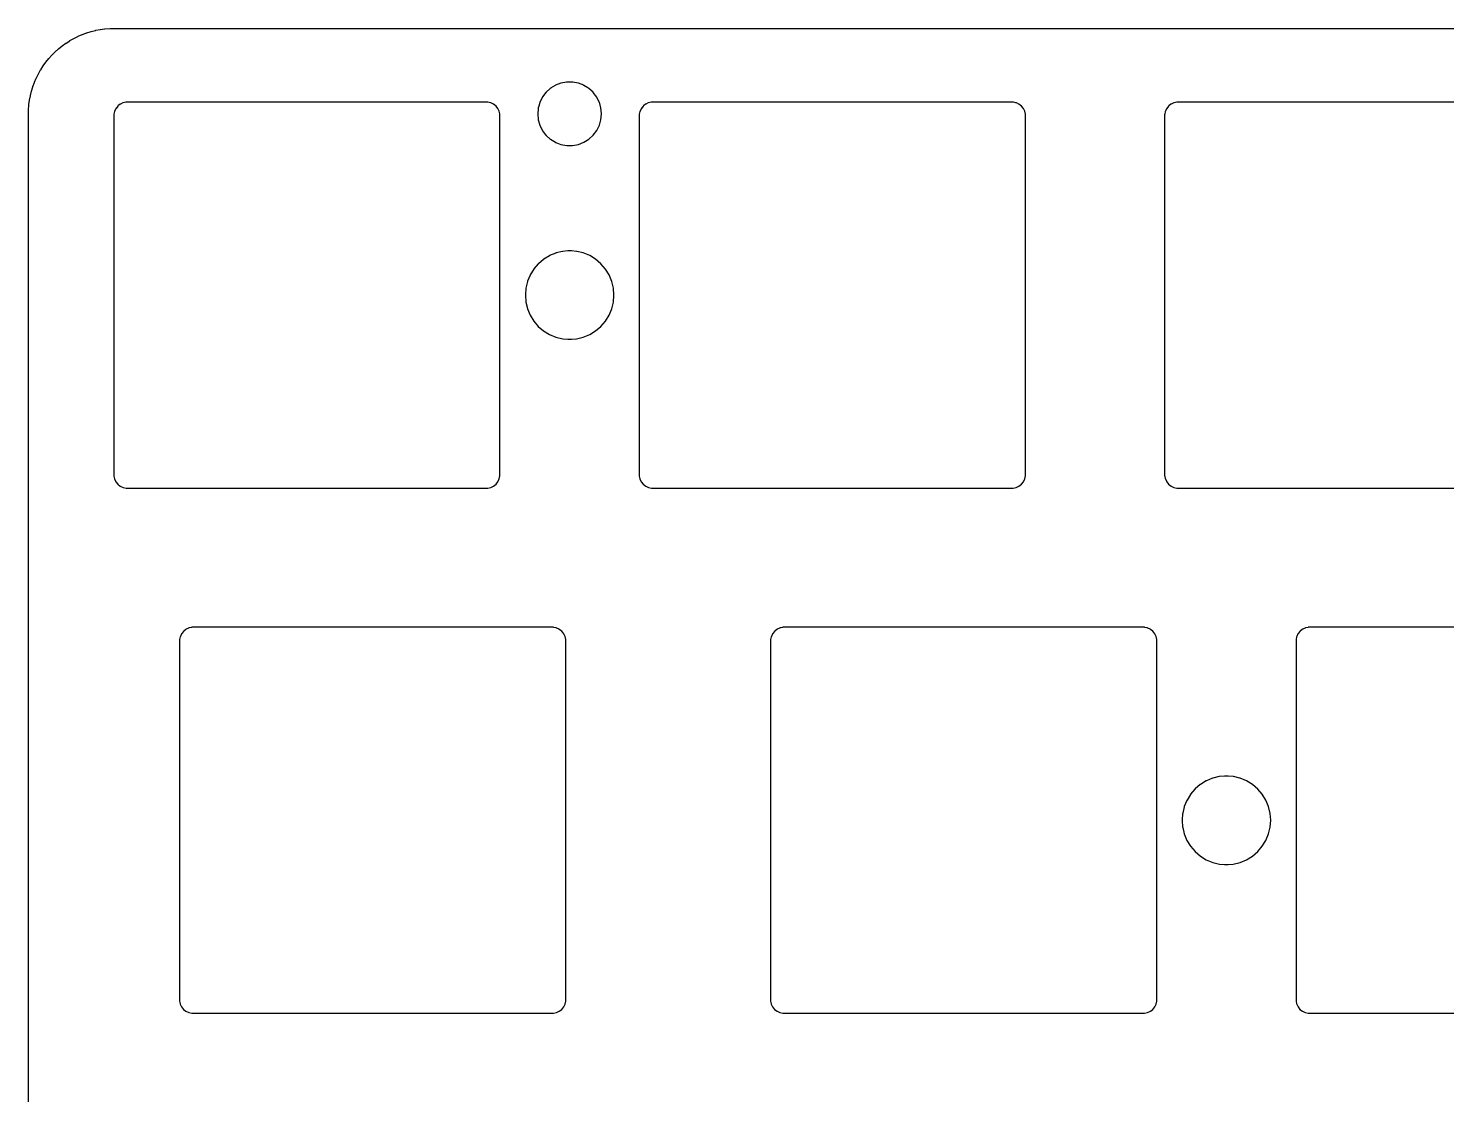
# Model space of a CAD drawing. Extents: x 1.73 to 10.02, y -4.91 to -1.87.
# Drawn here: x 1.727 to 3.752, y -3.392 to -1.869 of the extents above; entities that cross this region are included whole.
import ezdxf

# ---------------------------------------------------------------- set-up
doc = ezdxf.new("R2010")
doc.units = 0
doc.header["$MEASUREMENT"] = 0
doc.layers.add('BLACK', color=7, linetype='CONTINUOUS')

msp = doc.modelspace()

# ---------------------------------------------------------------- linework, layer by layer
at = {"layer": 'BLACK', "linetype": 'CONTINUOUS'}
for p, q in [((1.79246, -1.88339), (1.79812, -1.88051)), ((1.79812, -1.88051), (1.79847, -1.88034)), ((1.79847, -1.88034), (1.80438, -1.8779)), ((1.80438, -1.8779), (1.80449, -1.87786)), ((1.80449, -1.87786), (1.81038, -1.87559)), ((1.81038, -1.87559), (1.81078, -1.87546)), ((1.81078, -1.87546), (1.81699, -1.87367)), ((1.81699, -1.87367), (1.81707, -1.87365)), ((1.81707, -1.87365), (1.8231, -1.87203)), ((1.8231, -1.87203), (1.82355, -1.87193)), ((1.82355, -1.87193), (1.83009, -1.87082)), ((1.83009, -1.87082), (1.83014, -1.87081)), ((1.83014, -1.87081), (1.83613, -1.86987)), ((1.83613, -1.86987), (1.83663, -1.86981)), ((1.83663, -1.86981), (1.84414, -1.86939)), ((1.84414, -1.86939), (1.84902, -1.86913)), ((1.84902, -1.86913), (1.84928, -1.86912)), ((1.84928, -1.86912), (1.84954, -1.86911)), ((1.84954, -1.86911), (9.90046, -1.86911)), ((1.76098, -1.90723), (1.7655, -1.90272)), ((1.7655, -1.90272), (1.7657, -1.90253)), ((1.7657, -1.90253), (1.77041, -1.89832)), ((1.77041, -1.89832), (1.77059, -1.89816)), ((1.77059, -1.89816), (1.77555, -1.89415)), ((1.77555, -1.89415), (1.7758, -1.89396)), ((1.7758, -1.89396), (1.78096, -1.8903)), ((1.78096, -1.8903), (1.78112, -1.89019)), ((1.78112, -1.89019), (1.78647, -1.88672)), ((1.78647, -1.88672), (1.78677, -1.88654)), ((1.78677, -1.88654), (1.79232, -1.88347)), ((1.79232, -1.88347), (1.79246, -1.88339)), ((1.74498, -1.9282), (1.74845, -1.92285)), ((1.74845, -1.92285), (1.74856, -1.92269)), ((1.74856, -1.92269), (1.75223, -1.91753)), ((1.75223, -1.91753), (1.75242, -1.91728)), ((1.75242, -1.91728), (1.75643, -1.91232)), ((1.75643, -1.91232), (1.75658, -1.91214)), ((1.75658, -1.91214), (1.7608, -1.90743)), ((1.7608, -1.90743), (1.76098, -1.90723)), ((1.73617, -1.9461), (1.73861, -1.94021)), ((1.73861, -1.94021), (1.73877, -1.93985)), ((1.73877, -1.93985), (1.74166, -1.9342)), ((1.74166, -1.9342), (1.74173, -1.93405)), ((1.74173, -1.93405), (1.7448, -1.9285)), ((1.7448, -1.9285), (1.74498, -1.9282)), ((1.7303, -1.96483), (1.73192, -1.9588)), ((1.73192, -1.9588), (1.73194, -1.95872)), ((1.73194, -1.95872), (1.73373, -1.95252)), ((1.73373, -1.95252), (1.73386, -1.95211)), ((1.73386, -1.95211), (1.73612, -1.94622)), ((1.73612, -1.94622), (1.73617, -1.9461)), ((2.46624, -1.96068), (2.46146, -1.96701)), ((2.46638, -1.9605), (2.46624, -1.96068)), ((2.46624, -1.96068), (2.46624, -1.96068)), ((2.46655, -1.96034), (2.46638, -1.9605)), ((2.47242, -1.95499), (2.46655, -1.96034)), ((2.46655, -1.96034), (2.46655, -1.96034)), ((2.47259, -1.95484), (2.47242, -1.95499)), ((2.47242, -1.95499), (2.47242, -1.95499)), ((2.47278, -1.95472), (2.47259, -1.95484)), ((2.47953, -1.95054), (2.47278, -1.95472)), ((2.47278, -1.95472), (2.47278, -1.95472)), ((2.47972, -1.95042), (2.47953, -1.95054)), ((2.47953, -1.95054), (2.47953, -1.95054)), ((2.47994, -1.95034), (2.47972, -1.95042)), ((2.48734, -1.94747), (2.47994, -1.95034)), ((2.47994, -1.95034), (2.47994, -1.95034)), ((2.48755, -1.94739), (2.48734, -1.94747)), ((2.48734, -1.94747), (2.48734, -1.94747)), ((2.48778, -1.94735), (2.48755, -1.94739)), ((2.49558, -1.94589), (2.48778, -1.94735)), ((2.48778, -1.94735), (2.48778, -1.94735)), ((2.4958, -1.94585), (2.49558, -1.94589)), ((2.49558, -1.94589), (2.49558, -1.94589)), ((2.5042, -1.94585), (2.4958, -1.94585)), ((2.50442, -1.94589), (2.5042, -1.94585)), ((2.51222, -1.94735), (2.50442, -1.94589)), ((2.50442, -1.94589), (2.50442, -1.94589)), ((2.51245, -1.94739), (2.51222, -1.94735)), ((2.51222, -1.94735), (2.51222, -1.94735)), ((2.51266, -1.94747), (2.51245, -1.94739)), ((2.52006, -1.95034), (2.51266, -1.94747)), ((2.51266, -1.94747), (2.51266, -1.94747)), ((2.52028, -1.95042), (2.52006, -1.95034)), ((2.52006, -1.95034), (2.52006, -1.95034)), ((2.52047, -1.95054), (2.52028, -1.95042)), ((2.52588, -1.95389), (2.52047, -1.95054)), ((2.52047, -1.95054), (2.52047, -1.95054)), ((2.52741, -1.95484), (2.52588, -1.95389)), ((2.52758, -1.95499), (2.52741, -1.95484)), ((2.53345, -1.96034), (2.52758, -1.95499)), ((2.52758, -1.95499), (2.52758, -1.95499)), ((2.53362, -1.9605), (2.53345, -1.96034)), ((2.53345, -1.96034), (2.53345, -1.96034)), ((2.53868, -1.96719), (2.53362, -1.9605)), ((1.72766, -1.98589), (1.72808, -1.97836)), ((1.72808, -1.97836), (1.72813, -1.97786)), ((1.72813, -1.97786), (1.72908, -1.97187)), ((1.72908, -1.97187), (1.72909, -1.97183)), ((1.72909, -1.97183), (1.7302, -1.96528)), ((1.7302, -1.96528), (1.7303, -1.96483)), ((1.85218, -1.9838), (1.8505, -1.98729)), ((1.8523, -1.98354), (1.85218, -1.9838)), ((1.85218, -1.9838), (1.85218, -1.9838)), ((1.85248, -1.98333), (1.8523, -1.98354)), ((1.8549, -1.98029), (1.85248, -1.98333)), ((1.85248, -1.98333), (1.85248, -1.98333)), ((1.85507, -1.98007), (1.8549, -1.98029)), ((1.8549, -1.98029), (1.8549, -1.98029)), ((1.85529, -1.9799), (1.85507, -1.98007)), ((1.85833, -1.97748), (1.85529, -1.9799)), ((1.85529, -1.9799), (1.85529, -1.9799)), ((1.85854, -1.9773), (1.85833, -1.97748)), ((1.85833, -1.97748), (1.85833, -1.97748)), ((1.8588, -1.97718), (1.85854, -1.9773)), ((1.86229, -1.9755), (1.8588, -1.97718)), ((1.8588, -1.97718), (1.8588, -1.97718)), ((1.86255, -1.97538), (1.86229, -1.9755)), ((1.86229, -1.9755), (1.86229, -1.9755)), ((1.86282, -1.97532), (1.86255, -1.97538)), ((1.8666, -1.97445), (1.86282, -1.97532)), ((1.86282, -1.97532), (1.86282, -1.97532)), ((1.86687, -1.97439), (1.8666, -1.97445)), ((1.8666, -1.97445), (1.8666, -1.97445)), ((1.86909, -1.97439), (1.86687, -1.97439)), ((1.86911, -1.97439), (1.86909, -1.97439)), ((2.38091, -1.97439), (1.86911, -1.97439)), ((2.38285, -1.97439), (2.38091, -1.97439)), ((2.38313, -1.97439), (2.38285, -1.97439)), ((2.38285, -1.97439), (2.38285, -1.97439)), ((2.3834, -1.97445), (2.38313, -1.97439)), ((2.38718, -1.97532), (2.3834, -1.97445)), ((2.3834, -1.97445), (2.3834, -1.97445)), ((2.38745, -1.97538), (2.38718, -1.97532)), ((2.38718, -1.97532), (2.38718, -1.97532)), ((2.38771, -1.9755), (2.38745, -1.97538)), ((2.3912, -1.97718), (2.38771, -1.9755)), ((2.38771, -1.9755), (2.38771, -1.9755)), ((2.39145, -1.97731), (2.3912, -1.97718)), ((2.3912, -1.97718), (2.3912, -1.97718)), ((2.39493, -1.98007), (2.39145, -1.97731)), ((2.39769, -1.98355), (2.39493, -1.98007)), ((2.39962, -1.98755), (2.39769, -1.98355)), ((2.45519, -1.9838), (2.45451, -1.99114)), ((2.45526, -1.98301), (2.45519, -1.9838)), ((2.45529, -1.98278), (2.45526, -1.98301)), ((2.45526, -1.98301), (2.45526, -1.98301)), ((2.45599, -1.98029), (2.45529, -1.98278)), ((2.45752, -1.97493), (2.45599, -1.98029)), ((2.45758, -1.97471), (2.45752, -1.97493)), ((2.45752, -1.97493), (2.45752, -1.97493)), ((2.45768, -1.9745), (2.45758, -1.97471)), ((2.46122, -1.9674), (2.45768, -1.9745)), ((2.45768, -1.9745), (2.45768, -1.9745)), ((2.46132, -1.96719), (2.46122, -1.9674)), ((2.46122, -1.9674), (2.46122, -1.9674)), ((2.46146, -1.96701), (2.46132, -1.96719)), ((2.46146, -1.96701), (2.46146, -1.96701)), ((2.53878, -1.9674), (2.53868, -1.96719)), ((2.54229, -1.97445), (2.53878, -1.9674)), ((2.54242, -1.97471), (2.54229, -1.97445)), ((2.54471, -1.98278), (2.54242, -1.97471)), ((2.54549, -1.99114), (2.54471, -1.98278)), ((2.60218, -1.9838), (2.6005, -1.98729)), ((2.6023, -1.98354), (2.60218, -1.9838)), ((2.60218, -1.9838), (2.60218, -1.9838)), ((2.60248, -1.98333), (2.6023, -1.98354)), ((2.6049, -1.98029), (2.60248, -1.98333)), ((2.60248, -1.98333), (2.60248, -1.98333)), ((2.60507, -1.98007), (2.6049, -1.98029)), ((2.6049, -1.98029), (2.6049, -1.98029)), ((2.60529, -1.9799), (2.60507, -1.98007)), ((2.60833, -1.97748), (2.60529, -1.9799)), ((2.60529, -1.9799), (2.60529, -1.9799)), ((2.60854, -1.9773), (2.60833, -1.97748)), ((2.60833, -1.97748), (2.60833, -1.97748)), ((2.6088, -1.97718), (2.60854, -1.9773)), ((2.61229, -1.9755), (2.6088, -1.97718)), ((2.6088, -1.97718), (2.6088, -1.97718)), ((2.61255, -1.97538), (2.61229, -1.9755)), ((2.61229, -1.9755), (2.61229, -1.9755)), ((2.61282, -1.97532), (2.61255, -1.97538)), ((2.6166, -1.97445), (2.61282, -1.97532)), ((2.61282, -1.97532), (2.61282, -1.97532)), ((2.61687, -1.97439), (2.6166, -1.97445)), ((2.6166, -1.97445), (2.6166, -1.97445)), ((2.61909, -1.97439), (2.61687, -1.97439)), ((2.61911, -1.97439), (2.61909, -1.97439)), ((3.13091, -1.97439), (2.61911, -1.97439)), ((3.13285, -1.97439), (3.13091, -1.97439)), ((3.13313, -1.97439), (3.13285, -1.97439)), ((3.13285, -1.97439), (3.13285, -1.97439)), ((3.1334, -1.97445), (3.13313, -1.97439)), ((3.13718, -1.97532), (3.1334, -1.97445)), ((3.1334, -1.97445), (3.1334, -1.97445)), ((3.13745, -1.97538), (3.13718, -1.97532)), ((3.13718, -1.97532), (3.13718, -1.97532)), ((3.13771, -1.9755), (3.13745, -1.97538)), ((3.1412, -1.97718), (3.13771, -1.9755)), ((3.13771, -1.9755), (3.13771, -1.9755)), ((3.14145, -1.97731), (3.1412, -1.97718)), ((3.1412, -1.97718), (3.1412, -1.97718)), ((3.14493, -1.98007), (3.14145, -1.97731)), ((3.14769, -1.98355), (3.14493, -1.98007)), ((3.14962, -1.98755), (3.14769, -1.98355)), ((3.35218, -1.9838), (3.3505, -1.98729)), ((3.3523, -1.98354), (3.35218, -1.9838)), ((3.35218, -1.9838), (3.35218, -1.9838)), ((3.35248, -1.98333), (3.3523, -1.98354)), ((3.3549, -1.98029), (3.35248, -1.98333)), ((3.35248, -1.98333), (3.35248, -1.98333)), ((3.35507, -1.98007), (3.3549, -1.98029)), ((3.3549, -1.98029), (3.3549, -1.98029)), ((3.35529, -1.9799), (3.35507, -1.98007)), ((3.35833, -1.97748), (3.35529, -1.9799)), ((3.35529, -1.9799), (3.35529, -1.9799)), ((3.35854, -1.9773), (3.35833, -1.97748)), ((3.35833, -1.97748), (3.35833, -1.97748)), ((3.3588, -1.97718), (3.35854, -1.9773)), ((3.36229, -1.9755), (3.3588, -1.97718)), ((3.3588, -1.97718), (3.3588, -1.97718)), ((3.36255, -1.97538), (3.36229, -1.9755)), ((3.36229, -1.9755), (3.36229, -1.9755)), ((3.36282, -1.97532), (3.36255, -1.97538)), ((3.3666, -1.97445), (3.36282, -1.97532)), ((3.36282, -1.97532), (3.36282, -1.97532)), ((3.36687, -1.97439), (3.3666, -1.97445)), ((3.3666, -1.97445), (3.3666, -1.97445)), ((3.36909, -1.97439), (3.36687, -1.97439)), ((3.36911, -1.97439), (3.36909, -1.97439)), ((3.88091, -1.97439), (3.36911, -1.97439)), ((1.72738, -1.99127), (1.72739, -1.99101)), ((1.72738, -2.50591), (1.72738, -1.99127)), ((1.72739, -1.99101), (1.72756, -1.98782)), ((1.72756, -1.98782), (1.72766, -1.98589)), ((1.84945, -1.9916), (1.84939, -1.99187)), ((1.84939, -1.99187), (1.84939, -1.99215)), ((1.84939, -1.99215), (1.84939, -2.50591)), ((1.85032, -1.98782), (1.84945, -1.9916)), ((1.84945, -1.9916), (1.84945, -1.9916)), ((1.85038, -1.98755), (1.85032, -1.98782)), ((1.85032, -1.98782), (1.85032, -1.98782)), ((1.8505, -1.98729), (1.85038, -1.98755)), ((1.8505, -1.98729), (1.8505, -1.98729)), ((2.40044, -1.99114), (2.39962, -1.98755)), ((2.40061, -1.99187), (2.40044, -1.99114)), ((2.40061, -1.99409), (2.40061, -1.99187)), ((2.40061, -2.25), (2.40061, -1.99409)), ((2.40061, -1.99409), (2.40073, -1.99409)), ((2.40073, -1.99409), (2.40061, -1.99409)), ((2.40073, -1.99409), (2.40073, -1.99409)), ((2.45451, -1.99114), (2.45529, -1.9995)), ((2.45529, -1.9995), (2.45758, -2.00757)), ((2.54242, -2.00757), (2.54471, -1.9995)), ((2.54471, -1.9995), (2.54549, -1.99114)), ((2.59945, -1.9916), (2.59939, -1.99187)), ((2.59939, -1.99187), (2.59939, -1.99215)), ((2.59939, -1.99215), (2.59939, -2.50591)), ((2.60032, -1.98782), (2.59945, -1.9916)), ((2.59945, -1.9916), (2.59945, -1.9916)), ((2.60038, -1.98755), (2.60032, -1.98782)), ((2.60032, -1.98782), (2.60032, -1.98782)), ((2.6005, -1.98729), (2.60038, -1.98755)), ((2.6005, -1.98729), (2.6005, -1.98729)), ((3.15061, -1.99187), (3.14962, -1.98755)), ((3.15061, -1.99409), (3.15061, -1.99187)), ((3.15061, -2.50589), (3.15061, -1.99409)), ((3.15061, -1.99409), (3.15073, -1.99409)), ((3.15073, -1.99409), (3.15061, -1.99409)), ((3.15073, -1.99409), (3.15073, -1.99409)), ((3.34945, -1.9916), (3.34939, -1.99187)), ((3.34939, -1.99187), (3.34939, -1.99215)), ((3.34939, -1.99215), (3.34939, -2.50591)), ((3.35032, -1.98782), (3.34945, -1.9916)), ((3.34945, -1.9916), (3.34945, -1.9916)), ((3.35038, -1.98755), (3.35032, -1.98782)), ((3.35032, -1.98782), (3.35032, -1.98782)), ((3.3505, -1.98729), (3.35038, -1.98755)), ((3.3505, -1.98729), (3.3505, -1.98729)), ((2.45758, -2.00757), (2.45768, -2.00778)), ((2.45768, -2.00778), (2.45768, -2.00778)), ((2.45768, -2.00778), (2.46122, -2.01488)), ((2.46122, -2.01488), (2.46132, -2.01509)), ((2.46132, -2.01509), (2.46146, -2.01527)), ((2.46146, -2.01527), (2.46146, -2.01527)), ((2.46146, -2.01527), (2.46578, -2.02099)), ((2.46578, -2.02099), (2.46638, -2.02179)), ((2.46638, -2.02179), (2.46655, -2.02194)), ((2.46655, -2.02194), (2.46655, -2.02194)), ((2.46655, -2.02194), (2.47242, -2.02729)), ((2.52741, -2.02744), (2.53362, -2.02179)), ((2.53362, -2.02179), (2.53868, -2.01509)), ((2.53868, -2.01509), (2.54242, -2.00757)), ((2.47242, -2.02729), (2.47242, -2.02729)), ((2.47242, -2.02729), (2.47259, -2.02744)), ((2.47259, -2.02744), (2.47972, -2.03186)), ((2.47972, -2.03186), (2.47994, -2.03194)), ((2.47994, -2.03194), (2.47994, -2.03194)), ((2.47994, -2.03194), (2.48276, -2.03304)), ((2.48276, -2.03304), (2.48755, -2.03489)), ((2.48755, -2.03489), (2.4958, -2.03644)), ((2.4958, -2.03644), (2.50397, -2.03644)), ((2.50397, -2.03644), (2.5042, -2.03644)), ((2.5042, -2.03644), (2.51245, -2.03489)), ((2.51245, -2.03489), (2.52028, -2.03186)), ((2.52028, -2.03186), (2.52741, -2.02744)), ((2.45518, -2.20545), (2.44899, -2.2127)), ((2.45531, -2.20531), (2.45518, -2.20545)), ((2.45518, -2.20545), (2.45518, -2.20545)), ((2.45545, -2.20518), (2.45531, -2.20531)), ((2.4627, -2.19899), (2.45545, -2.20518)), ((2.45545, -2.20518), (2.45545, -2.20518)), ((2.46285, -2.19886), (2.4627, -2.19899)), ((2.4627, -2.19899), (2.4627, -2.19899)), ((2.46301, -2.19876), (2.46285, -2.19886)), ((2.47114, -2.19378), (2.46301, -2.19876)), ((2.46301, -2.19876), (2.46301, -2.19876)), ((2.4713, -2.19368), (2.47114, -2.19378)), ((2.47114, -2.19378), (2.47114, -2.19378)), ((2.47148, -2.19361), (2.4713, -2.19368)), ((2.48029, -2.18996), (2.47148, -2.19361)), ((2.47148, -2.19361), (2.47148, -2.19361)), ((2.48047, -2.18989), (2.48029, -2.18996)), ((2.48029, -2.18996), (2.48029, -2.18996)), ((2.48066, -2.18984), (2.48047, -2.18989)), ((2.48992, -2.18762), (2.48066, -2.18984)), ((2.48066, -2.18984), (2.48066, -2.18984)), ((2.49011, -2.18757), (2.48992, -2.18762)), ((2.48992, -2.18762), (2.48992, -2.18762)), ((2.49031, -2.18756), (2.49011, -2.18757)), ((2.49743, -2.187), (2.49031, -2.18756)), ((2.49031, -2.18756), (2.49031, -2.18756)), ((2.49752, -2.18699), (2.49743, -2.187)), ((2.49743, -2.187), (2.49743, -2.187)), ((2.50248, -2.18699), (2.49752, -2.18699)), ((2.50257, -2.187), (2.50248, -2.18699)), ((2.50969, -2.18756), (2.50257, -2.187)), ((2.50257, -2.187), (2.50257, -2.187)), ((2.50989, -2.18757), (2.50969, -2.18756)), ((2.50969, -2.18756), (2.50969, -2.18756)), ((2.51008, -2.18762), (2.50989, -2.18757)), ((2.51934, -2.18984), (2.51008, -2.18762)), ((2.51008, -2.18762), (2.51008, -2.18762)), ((2.51953, -2.18989), (2.51934, -2.18984)), ((2.51934, -2.18984), (2.51934, -2.18984)), ((2.5287, -2.19368), (2.51953, -2.18989)), ((2.53715, -2.19886), (2.5287, -2.19368)), ((2.54469, -2.20531), (2.53715, -2.19886)), ((2.55114, -2.21285), (2.54469, -2.20531)), ((2.44361, -2.22148), (2.43996, -2.23029)), ((2.44368, -2.2213), (2.44361, -2.22148)), ((2.44361, -2.22148), (2.44361, -2.22148)), ((2.44378, -2.22114), (2.44368, -2.2213)), ((2.44876, -2.21301), (2.44378, -2.22114)), ((2.44378, -2.22114), (2.44378, -2.22114)), ((2.44886, -2.21285), (2.44876, -2.21301)), ((2.44876, -2.21301), (2.44876, -2.21301)), ((2.44899, -2.2127), (2.44886, -2.21285)), ((2.44899, -2.2127), (2.44899, -2.2127)), ((2.55632, -2.2213), (2.55114, -2.21285)), ((2.56011, -2.23047), (2.55632, -2.2213)), ((2.43756, -2.24031), (2.43681, -2.24981)), ((2.43757, -2.24011), (2.43756, -2.24031)), ((2.43756, -2.24031), (2.43756, -2.24031)), ((2.43762, -2.23992), (2.43757, -2.24011)), ((2.43984, -2.23066), (2.43762, -2.23992)), ((2.43989, -2.23047), (2.43984, -2.23066)), ((2.43984, -2.23066), (2.43984, -2.23066)), ((2.43996, -2.23029), (2.43989, -2.23047)), ((2.43996, -2.23029), (2.43996, -2.23029)), ((2.56243, -2.24011), (2.56011, -2.23047)), ((2.56321, -2.25), (2.56243, -2.24011)), ((2.40061, -2.50589), (2.40061, -2.25)), ((2.43681, -2.24981), (2.43679, -2.25)), ((2.43679, -2.25), (2.43681, -2.25019)), ((2.43681, -2.25019), (2.43756, -2.25969)), ((2.43756, -2.25969), (2.43756, -2.25969)), ((2.43756, -2.25969), (2.43757, -2.25989)), ((2.43757, -2.25989), (2.43762, -2.26008)), ((2.43762, -2.26008), (2.43762, -2.26008)), ((2.43762, -2.26008), (2.43984, -2.26934)), ((2.56011, -2.26953), (2.56243, -2.25989)), ((2.56243, -2.25989), (2.56321, -2.25)), ((2.43984, -2.26934), (2.43984, -2.26934)), ((2.43984, -2.26934), (2.43989, -2.26953)), ((2.43989, -2.26953), (2.44368, -2.2787)), ((2.44368, -2.2787), (2.44886, -2.28715)), ((2.44886, -2.28715), (2.45531, -2.29469)), ((2.54469, -2.29469), (2.55114, -2.28715)), ((2.55114, -2.28715), (2.55632, -2.2787)), ((2.55632, -2.2787), (2.56011, -2.26953)), ((2.45531, -2.29469), (2.46285, -2.30114)), ((2.46285, -2.30114), (2.4713, -2.30632)), ((2.4713, -2.30632), (2.48047, -2.31011)), ((2.51953, -2.31011), (2.5287, -2.30632)), ((2.5287, -2.30632), (2.53715, -2.30114)), ((2.53715, -2.30114), (2.54469, -2.29469)), ((2.48047, -2.31011), (2.49011, -2.31243)), ((2.49011, -2.31243), (2.49752, -2.31301)), ((2.49752, -2.31301), (2.50238, -2.31301)), ((2.50238, -2.31301), (2.50248, -2.31301)), ((2.50248, -2.31301), (2.50989, -2.31243)), ((2.50989, -2.31243), (2.51953, -2.31011)), ((1.72738, -3.25591), (1.72738, -2.50591)), ((1.84939, -2.50591), (1.84939, -2.50785)), ((1.84939, -2.50785), (1.84939, -2.50785)), ((1.84939, -2.50785), (1.84939, -2.50813)), ((1.84939, -2.50813), (1.84945, -2.5084)), ((1.84945, -2.5084), (1.84945, -2.5084)), ((1.84945, -2.5084), (1.85032, -2.51218)), ((2.39962, -2.51245), (2.40061, -2.50813)), ((2.40061, -2.50591), (2.40061, -2.50589)), ((2.40061, -2.50813), (2.40061, -2.50591)), ((2.59939, -2.50591), (2.59939, -2.50785)), ((2.59939, -2.50785), (2.59939, -2.50785)), ((2.59939, -2.50785), (2.59939, -2.50813)), ((2.59939, -2.50813), (2.59945, -2.5084)), ((2.59945, -2.5084), (2.59945, -2.5084)), ((2.59945, -2.5084), (2.60032, -2.51218)), ((3.14962, -2.51245), (3.15061, -2.50813)), ((3.15061, -2.50591), (3.15061, -2.50589)), ((3.15061, -2.50813), (3.15061, -2.50591)), ((3.34939, -2.50591), (3.34939, -2.50785)), ((3.34939, -2.50785), (3.34939, -2.50785)), ((3.34939, -2.50785), (3.34939, -2.50813)), ((3.34939, -2.50813), (3.34945, -2.5084)), ((3.34945, -2.5084), (3.34945, -2.5084)), ((3.34945, -2.5084), (3.35032, -2.51218)), ((1.85032, -2.51218), (1.85032, -2.51218)), ((1.85032, -2.51218), (1.85038, -2.51245)), ((1.85038, -2.51245), (1.85231, -2.51645)), ((1.85231, -2.51645), (1.85507, -2.51993)), ((1.85507, -2.51993), (1.85855, -2.52269)), ((1.85855, -2.52269), (1.86255, -2.52462)), ((1.86255, -2.52462), (1.86687, -2.52561)), ((1.86687, -2.52561), (1.86909, -2.52561)), ((1.86909, -2.52561), (1.86909, -2.52573)), ((1.86909, -2.52573), (1.86909, -2.52561)), ((1.86909, -2.52561), (2.38285, -2.52561)), ((1.86909, -2.52573), (1.86909, -2.52573)), ((2.38285, -2.52561), (2.38313, -2.52561)), ((2.38313, -2.52561), (2.38745, -2.52462)), ((2.38745, -2.52462), (2.39146, -2.5227)), ((2.39146, -2.5227), (2.39493, -2.51993)), ((2.39493, -2.51993), (2.3977, -2.51646)), ((2.3977, -2.51646), (2.39962, -2.51245)), ((2.60032, -2.51218), (2.60032, -2.51218)), ((2.60032, -2.51218), (2.60038, -2.51245)), ((2.60038, -2.51245), (2.60231, -2.51645)), ((2.60231, -2.51645), (2.60507, -2.51993)), ((2.60507, -2.51993), (2.60855, -2.52269)), ((2.60855, -2.52269), (2.61255, -2.52462)), ((2.61255, -2.52462), (2.61687, -2.52561)), ((2.61687, -2.52561), (2.61909, -2.52561)), ((2.61909, -2.52561), (2.61909, -2.52573)), ((2.61909, -2.52573), (2.61909, -2.52561)), ((2.61909, -2.52561), (3.13285, -2.52561)), ((2.61909, -2.52573), (2.61909, -2.52573)), ((3.13285, -2.52561), (3.13313, -2.52561)), ((3.13313, -2.52561), (3.13745, -2.52462)), ((3.13745, -2.52462), (3.14146, -2.5227)), ((3.14146, -2.5227), (3.14493, -2.51993)), ((3.14493, -2.51993), (3.1477, -2.51646)), ((3.1477, -2.51646), (3.14962, -2.51245)), ((3.35032, -2.51218), (3.35032, -2.51218)), ((3.35032, -2.51218), (3.35038, -2.51245)), ((3.35038, -2.51245), (3.35231, -2.51645)), ((3.35231, -2.51645), (3.35507, -2.51993)), ((3.35507, -2.51993), (3.35855, -2.52269)), ((3.35855, -2.52269), (3.36255, -2.52462)), ((3.36255, -2.52462), (3.36687, -2.52561)), ((3.36687, -2.52561), (3.36909, -2.52561)), ((3.36909, -2.52561), (3.36909, -2.52573)), ((3.36909, -2.52573), (3.36909, -2.52561)), ((3.36909, -2.52561), (3.88285, -2.52561)), ((3.36909, -2.52573), (3.36909, -2.52573)), ((1.94872, -2.73029), (1.9463, -2.73333)), ((1.94889, -2.73007), (1.94872, -2.73029)), ((1.94872, -2.73029), (1.94872, -2.73029)), ((1.94911, -2.7299), (1.94889, -2.73007)), ((1.95215, -2.72748), (1.94911, -2.7299)), ((1.94911, -2.7299), (1.94911, -2.7299)), ((1.95236, -2.7273), (1.95215, -2.72748)), ((1.95215, -2.72748), (1.95215, -2.72748)), ((1.95261, -2.72718), (1.95236, -2.7273)), ((1.95611, -2.7255), (1.95261, -2.72718)), ((1.95261, -2.72718), (1.95261, -2.72718)), ((1.95636, -2.72538), (1.95611, -2.7255)), ((1.95611, -2.7255), (1.95611, -2.7255)), ((1.95664, -2.72532), (1.95636, -2.72538)), ((1.96042, -2.72445), (1.95664, -2.72532)), ((1.95664, -2.72532), (1.95664, -2.72532)), ((1.96069, -2.72439), (1.96042, -2.72445)), ((1.96042, -2.72445), (1.96042, -2.72445)), ((1.96291, -2.72439), (1.96069, -2.72439)), ((1.96293, -2.72439), (1.96291, -2.72439)), ((2.47473, -2.72439), (1.96293, -2.72439)), ((2.47667, -2.72439), (2.47473, -2.72439)), ((2.47694, -2.72439), (2.47667, -2.72439)), ((2.47667, -2.72439), (2.47667, -2.72439)), ((2.47722, -2.72445), (2.47694, -2.72439)), ((2.481, -2.72532), (2.47722, -2.72445)), ((2.47722, -2.72445), (2.47722, -2.72445)), ((2.48127, -2.72538), (2.481, -2.72532)), ((2.481, -2.72532), (2.481, -2.72532)), ((2.48152, -2.7255), (2.48127, -2.72538)), ((2.48502, -2.72718), (2.48152, -2.7255)), ((2.48152, -2.7255), (2.48152, -2.7255)), ((2.48527, -2.72731), (2.48502, -2.72718)), ((2.48502, -2.72718), (2.48502, -2.72718)), ((2.48874, -2.73007), (2.48527, -2.72731)), ((2.49151, -2.73355), (2.48874, -2.73007)), ((2.7924, -2.73029), (2.78998, -2.73333)), ((2.79257, -2.73007), (2.7924, -2.73029)), ((2.7924, -2.73029), (2.7924, -2.73029)), ((2.79279, -2.7299), (2.79257, -2.73007)), ((2.79583, -2.72748), (2.79279, -2.7299)), ((2.79279, -2.7299), (2.79279, -2.7299)), ((2.79604, -2.7273), (2.79583, -2.72748)), ((2.79583, -2.72748), (2.79583, -2.72748)), ((2.7963, -2.72718), (2.79604, -2.7273)), ((2.79979, -2.7255), (2.7963, -2.72718)), ((2.7963, -2.72718), (2.7963, -2.72718)), ((2.80005, -2.72538), (2.79979, -2.7255)), ((2.79979, -2.7255), (2.79979, -2.7255)), ((2.80032, -2.72532), (2.80005, -2.72538)), ((2.8041, -2.72445), (2.80032, -2.72532)), ((2.80032, -2.72532), (2.80032, -2.72532)), ((2.80437, -2.72439), (2.8041, -2.72445)), ((2.8041, -2.72445), (2.8041, -2.72445)), ((2.80659, -2.72439), (2.80437, -2.72439)), ((2.80661, -2.72439), (2.80659, -2.72439)), ((3.31841, -2.72439), (2.80661, -2.72439)), ((3.32035, -2.72439), (3.31841, -2.72439)), ((3.32063, -2.72439), (3.32035, -2.72439)), ((3.32035, -2.72439), (3.32035, -2.72439)), ((3.3209, -2.72445), (3.32063, -2.72439)), ((3.32468, -2.72532), (3.3209, -2.72445)), ((3.3209, -2.72445), (3.3209, -2.72445)), ((3.32495, -2.72538), (3.32468, -2.72532)), ((3.32468, -2.72532), (3.32468, -2.72532)), ((3.32521, -2.7255), (3.32495, -2.72538)), ((3.3287, -2.72718), (3.32521, -2.7255)), ((3.32521, -2.7255), (3.32521, -2.7255)), ((3.32895, -2.72731), (3.3287, -2.72718)), ((3.3287, -2.72718), (3.3287, -2.72718)), ((3.33243, -2.73007), (3.32895, -2.72731)), ((3.33519, -2.73355), (3.33243, -2.73007)), ((3.5424, -2.73029), (3.53998, -2.73333)), ((3.54257, -2.73007), (3.5424, -2.73029)), ((3.5424, -2.73029), (3.5424, -2.73029)), ((3.54279, -2.7299), (3.54257, -2.73007)), ((3.54583, -2.72748), (3.54279, -2.7299)), ((3.54279, -2.7299), (3.54279, -2.7299)), ((3.54604, -2.7273), (3.54583, -2.72748)), ((3.54583, -2.72748), (3.54583, -2.72748)), ((3.5463, -2.72718), (3.54604, -2.7273)), ((3.54979, -2.7255), (3.5463, -2.72718)), ((3.5463, -2.72718), (3.5463, -2.72718)), ((3.55005, -2.72538), (3.54979, -2.7255)), ((3.54979, -2.7255), (3.54979, -2.7255)), ((3.55032, -2.72532), (3.55005, -2.72538)), ((3.5541, -2.72445), (3.55032, -2.72532)), ((3.55032, -2.72532), (3.55032, -2.72532)), ((3.55437, -2.72439), (3.5541, -2.72445)), ((3.5541, -2.72445), (3.5541, -2.72445)), ((3.55659, -2.72439), (3.55437, -2.72439)), ((3.55661, -2.72439), (3.55659, -2.72439)), ((4.06841, -2.72439), (3.55661, -2.72439)), ((1.94327, -2.7416), (1.94321, -2.74187)), ((1.94321, -2.74187), (1.94321, -2.74215)), ((1.94321, -2.74215), (1.94321, -3.25591)), ((1.94413, -2.73782), (1.94327, -2.7416)), ((1.94327, -2.7416), (1.94327, -2.7416)), ((1.9442, -2.73755), (1.94413, -2.73782)), ((1.94413, -2.73782), (1.94413, -2.73782)), ((1.94432, -2.73729), (1.9442, -2.73755)), ((1.946, -2.7338), (1.94432, -2.73729)), ((1.94432, -2.73729), (1.94432, -2.73729)), ((1.94612, -2.73354), (1.946, -2.7338)), ((1.946, -2.7338), (1.946, -2.7338)), ((1.9463, -2.73333), (1.94612, -2.73354)), ((1.9463, -2.73333), (1.9463, -2.73333)), ((2.49344, -2.73755), (2.49151, -2.73355)), ((2.49443, -2.74187), (2.49344, -2.73755)), ((2.49443, -2.74409), (2.49443, -2.74187)), ((2.49443, -3.25589), (2.49443, -2.74409)), ((2.49443, -2.74409), (2.49455, -2.74409)), ((2.49455, -2.74409), (2.49443, -2.74409)), ((2.49455, -2.74409), (2.49455, -2.74409)), ((2.78695, -2.7416), (2.78689, -2.74187)), ((2.78689, -2.74187), (2.78689, -2.74215)), ((2.78689, -2.74215), (2.78689, -3.25591)), ((2.78782, -2.73782), (2.78695, -2.7416)), ((2.78695, -2.7416), (2.78695, -2.7416)), ((2.78788, -2.73755), (2.78782, -2.73782)), ((2.78782, -2.73782), (2.78782, -2.73782)), ((2.788, -2.73729), (2.78788, -2.73755)), ((2.78968, -2.7338), (2.788, -2.73729)), ((2.788, -2.73729), (2.788, -2.73729)), ((2.7898, -2.73354), (2.78968, -2.7338)), ((2.78968, -2.7338), (2.78968, -2.7338)), ((2.78998, -2.73333), (2.7898, -2.73354)), ((2.78998, -2.73333), (2.78998, -2.73333)), ((3.33712, -2.73755), (3.33519, -2.73355)), ((3.33811, -2.74187), (3.33712, -2.73755)), ((3.33811, -2.74409), (3.33811, -2.74187)), ((3.33811, -3), (3.33811, -2.74409)), ((3.33811, -2.74409), (3.33823, -2.74409)), ((3.33823, -2.74409), (3.33811, -2.74409)), ((3.33823, -2.74409), (3.33823, -2.74409)), ((3.53695, -2.7416), (3.53689, -2.74187)), ((3.53689, -2.74187), (3.53689, -2.74215)), ((3.53689, -2.74215), (3.53689, -3.25591)), ((3.53782, -2.73782), (3.53695, -2.7416)), ((3.53695, -2.7416), (3.53695, -2.7416)), ((3.53788, -2.73755), (3.53782, -2.73782)), ((3.53782, -2.73782), (3.53782, -2.73782)), ((3.538, -2.73729), (3.53788, -2.73755)), ((3.53968, -2.7338), (3.538, -2.73729)), ((3.538, -2.73729), (3.538, -2.73729)), ((3.5398, -2.73354), (3.53968, -2.7338)), ((3.53968, -2.7338), (3.53968, -2.7338)), ((3.53998, -2.73333), (3.5398, -2.73354)), ((3.53998, -2.73333), (3.53998, -2.73333)), ((3.39268, -2.95545), (3.38649, -2.9627)), ((3.39281, -2.95531), (3.39268, -2.95545)), ((3.39268, -2.95545), (3.39268, -2.95545)), ((3.39295, -2.95518), (3.39281, -2.95531)), ((3.4002, -2.94899), (3.39295, -2.95518)), ((3.39295, -2.95518), (3.39295, -2.95518)), ((3.40035, -2.94886), (3.4002, -2.94899)), ((3.4002, -2.94899), (3.4002, -2.94899)), ((3.40051, -2.94876), (3.40035, -2.94886)), ((3.40864, -2.94378), (3.40051, -2.94876)), ((3.40051, -2.94876), (3.40051, -2.94876)), ((3.4088, -2.94368), (3.40864, -2.94378)), ((3.40864, -2.94378), (3.40864, -2.94378)), ((3.40898, -2.94361), (3.4088, -2.94368)), ((3.41779, -2.93996), (3.40898, -2.94361)), ((3.40898, -2.94361), (3.40898, -2.94361)), ((3.41797, -2.93989), (3.41779, -2.93996)), ((3.41779, -2.93996), (3.41779, -2.93996)), ((3.41816, -2.93984), (3.41797, -2.93989)), ((3.42742, -2.93762), (3.41816, -2.93984)), ((3.41816, -2.93984), (3.41816, -2.93984)), ((3.42761, -2.93757), (3.42742, -2.93762)), ((3.42742, -2.93762), (3.42742, -2.93762)), ((3.42781, -2.93756), (3.42761, -2.93757)), ((3.43493, -2.937), (3.42781, -2.93756)), ((3.42781, -2.93756), (3.42781, -2.93756)), ((3.43502, -2.93699), (3.43493, -2.937)), ((3.43493, -2.937), (3.43493, -2.937)), ((3.43998, -2.93699), (3.43502, -2.93699)), ((3.44007, -2.937), (3.43998, -2.93699)), ((3.44719, -2.93756), (3.44007, -2.937)), ((3.44007, -2.937), (3.44007, -2.937)), ((3.44739, -2.93757), (3.44719, -2.93756)), ((3.44719, -2.93756), (3.44719, -2.93756)), ((3.44758, -2.93762), (3.44739, -2.93757)), ((3.45684, -2.93984), (3.44758, -2.93762)), ((3.44758, -2.93762), (3.44758, -2.93762)), ((3.45703, -2.93989), (3.45684, -2.93984)), ((3.45684, -2.93984), (3.45684, -2.93984)), ((3.4662, -2.94368), (3.45703, -2.93989)), ((3.47465, -2.94886), (3.4662, -2.94368)), ((3.48219, -2.95531), (3.47465, -2.94886)), ((3.48864, -2.96285), (3.48219, -2.95531)), ((3.38111, -2.97148), (3.37746, -2.98029)), ((3.38118, -2.9713), (3.38111, -2.97148)), ((3.38111, -2.97148), (3.38111, -2.97148)), ((3.38128, -2.97114), (3.38118, -2.9713)), ((3.38626, -2.96301), (3.38128, -2.97114)), ((3.38128, -2.97114), (3.38128, -2.97114)), ((3.38636, -2.96285), (3.38626, -2.96301)), ((3.38626, -2.96301), (3.38626, -2.96301)), ((3.38649, -2.9627), (3.38636, -2.96285)), ((3.38649, -2.9627), (3.38649, -2.9627)), ((3.49382, -2.9713), (3.48864, -2.96285)), ((3.49761, -2.98047), (3.49382, -2.9713)), ((3.37506, -2.99031), (3.37431, -2.99981)), ((3.37507, -2.99011), (3.37506, -2.99031)), ((3.37506, -2.99031), (3.37506, -2.99031)), ((3.37512, -2.98992), (3.37507, -2.99011)), ((3.37734, -2.98066), (3.37512, -2.98992)), ((3.37739, -2.98047), (3.37734, -2.98066)), ((3.37734, -2.98066), (3.37734, -2.98066)), ((3.37746, -2.98029), (3.37739, -2.98047)), ((3.37746, -2.98029), (3.37746, -2.98029)), ((3.49993, -2.99011), (3.49761, -2.98047)), ((3.50071, -3), (3.49993, -2.99011)), ((3.33811, -3.25589), (3.33811, -3)), ((3.37431, -2.99981), (3.37429, -3)), ((3.37429, -3), (3.37431, -3.00019)), ((3.37431, -3.00019), (3.37506, -3.00969)), ((3.37506, -3.00969), (3.37506, -3.00969)), ((3.37506, -3.00969), (3.37507, -3.00989)), ((3.37507, -3.00989), (3.37512, -3.01008)), ((3.37512, -3.01008), (3.37512, -3.01008)), ((3.37512, -3.01008), (3.37734, -3.01934)), ((3.49761, -3.01953), (3.49993, -3.00989)), ((3.49993, -3.00989), (3.50071, -3)), ((3.37734, -3.01934), (3.37734, -3.01934)), ((3.37734, -3.01934), (3.37739, -3.01953)), ((3.37739, -3.01953), (3.38118, -3.0287)), ((3.38118, -3.0287), (3.38636, -3.03715)), ((3.48864, -3.03715), (3.49382, -3.0287)), ((3.49382, -3.0287), (3.49761, -3.01953)), ((3.38636, -3.03715), (3.39281, -3.04469)), ((3.39281, -3.04469), (3.40035, -3.05114)), ((3.40035, -3.05114), (3.4088, -3.05632)), ((3.4088, -3.05632), (3.41797, -3.06011)), ((3.45703, -3.06011), (3.4662, -3.05632)), ((3.4662, -3.05632), (3.47465, -3.05114)), ((3.47465, -3.05114), (3.48219, -3.04469)), ((3.48219, -3.04469), (3.48864, -3.03715)), ((3.41797, -3.06011), (3.42761, -3.06243)), ((3.42761, -3.06243), (3.43502, -3.06301)), ((3.43502, -3.06301), (3.43988, -3.06301)), ((3.43988, -3.06301), (3.43998, -3.06301)), ((3.43998, -3.06301), (3.44739, -3.06243)), ((3.44739, -3.06243), (3.45703, -3.06011)), ((1.72738, -4.00591), (1.72738, -3.25591)), ((1.94321, -3.25591), (1.94321, -3.25785)), ((1.94321, -3.25785), (1.94321, -3.25785)), ((1.94321, -3.25785), (1.94321, -3.25813)), ((1.94321, -3.25813), (1.94327, -3.2584)), ((1.94327, -3.2584), (1.94327, -3.2584)), ((1.94327, -3.2584), (1.94414, -3.26218)), ((2.49344, -3.26245), (2.49443, -3.25813)), ((2.49443, -3.25591), (2.49443, -3.25589)), ((2.49443, -3.25813), (2.49443, -3.25591)), ((2.78689, -3.25591), (2.78689, -3.25785)), ((2.78689, -3.25785), (2.78689, -3.25785)), ((2.78689, -3.25785), (2.78689, -3.25813)), ((2.78689, -3.25813), (2.78695, -3.2584)), ((2.78695, -3.2584), (2.78695, -3.2584)), ((2.78695, -3.2584), (2.78782, -3.26218)), ((3.33712, -3.26245), (3.33811, -3.25813)), ((3.33811, -3.25591), (3.33811, -3.25589)), ((3.33811, -3.25813), (3.33811, -3.25591)), ((3.53689, -3.25591), (3.53689, -3.25785)), ((3.53689, -3.25785), (3.53689, -3.25785)), ((3.53689, -3.25785), (3.53689, -3.25813)), ((3.53689, -3.25813), (3.53695, -3.2584)), ((3.53695, -3.2584), (3.53695, -3.2584)), ((3.53695, -3.2584), (3.53782, -3.26218)), ((1.94414, -3.26218), (1.94414, -3.26218)), ((1.94414, -3.26218), (1.9442, -3.26245)), ((1.9442, -3.26245), (1.94612, -3.26645)), ((1.94612, -3.26645), (1.94889, -3.26993)), ((1.94889, -3.26993), (1.95236, -3.27269)), ((1.95236, -3.27269), (1.95636, -3.27462)), ((1.95636, -3.27462), (1.96069, -3.27561)), ((1.96069, -3.27561), (1.96291, -3.27561)), ((1.96291, -3.27561), (1.96291, -3.27561)), ((1.96291, -3.27561), (1.96291, -3.27573)), ((1.96291, -3.27573), (1.96291, -3.27561)), ((1.96291, -3.27561), (2.47667, -3.27561)), ((1.96291, -3.27573), (1.96291, -3.27573)), ((2.47667, -3.27561), (2.47694, -3.27561)), ((2.47694, -3.27561), (2.48127, -3.27462)), ((2.48127, -3.27462), (2.48527, -3.2727)), ((2.48527, -3.2727), (2.48875, -3.26993)), ((2.48875, -3.26993), (2.49151, -3.26646)), ((2.49151, -3.26646), (2.49344, -3.26245)), ((2.78782, -3.26218), (2.78782, -3.26218)), ((2.78782, -3.26218), (2.78788, -3.26245)), ((2.78788, -3.26245), (2.78981, -3.26645)), ((2.78981, -3.26645), (2.79257, -3.26993)), ((2.79257, -3.26993), (2.79605, -3.27269)), ((2.79605, -3.27269), (2.80005, -3.27462)), ((2.80005, -3.27462), (2.80437, -3.27561)), ((2.80437, -3.27561), (2.80659, -3.27561)), ((2.80659, -3.27561), (2.80659, -3.27561)), ((2.80659, -3.27561), (2.80659, -3.27573)), ((2.80659, -3.27573), (2.80659, -3.27561)), ((2.80659, -3.27561), (3.32035, -3.27561)), ((2.80659, -3.27573), (2.80659, -3.27573)), ((3.32035, -3.27561), (3.32063, -3.27561)), ((3.32063, -3.27561), (3.32495, -3.27462)), ((3.32495, -3.27462), (3.32896, -3.2727)), ((3.32896, -3.2727), (3.33243, -3.26993)), ((3.33243, -3.26993), (3.3352, -3.26646)), ((3.3352, -3.26646), (3.33712, -3.26245)), ((3.53782, -3.26218), (3.53782, -3.26218)), ((3.53782, -3.26218), (3.53788, -3.26245)), ((3.53788, -3.26245), (3.53981, -3.26645)), ((3.53981, -3.26645), (3.54257, -3.26993)), ((3.54257, -3.26993), (3.54605, -3.27269)), ((3.54605, -3.27269), (3.55005, -3.27462)), ((3.55005, -3.27462), (3.55437, -3.27561)), ((3.55437, -3.27561), (3.55659, -3.27561)), ((3.55659, -3.27561), (3.55659, -3.27561)), ((3.55659, -3.27561), (3.55659, -3.27573)), ((3.55659, -3.27573), (3.55659, -3.27561)), ((3.55659, -3.27561), (4.07035, -3.27561)), ((3.55659, -3.27573), (3.55659, -3.27573))]:
    msp.add_line(p, q, dxfattribs=at)

doc.saveas('drawing.dxf')
